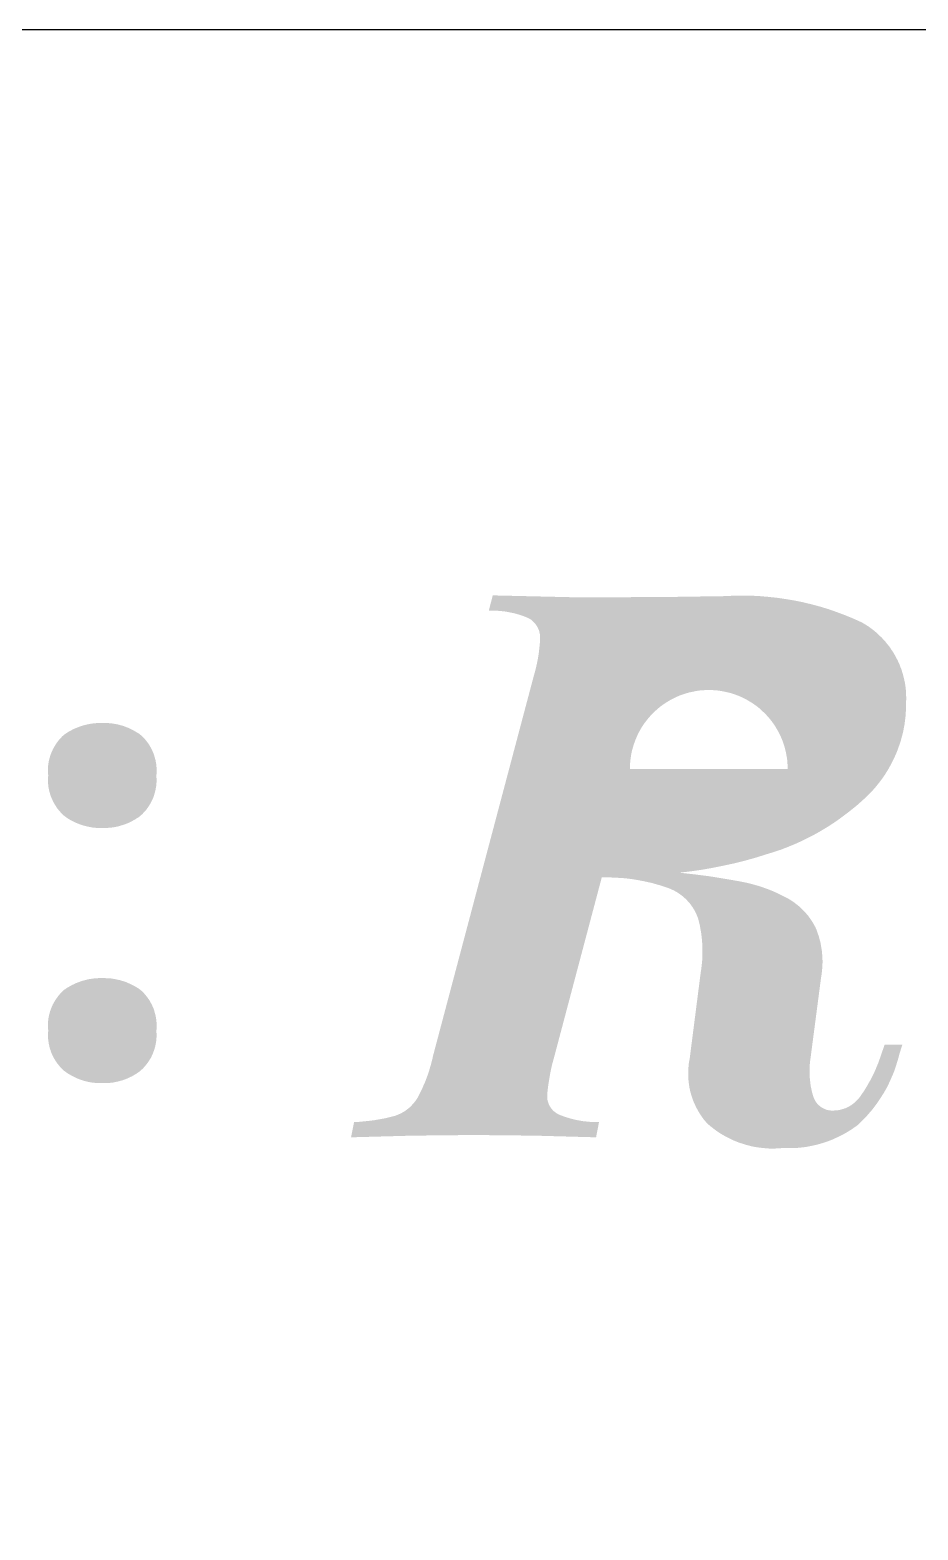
# Model space of a CAD drawing. Header units: millimetres. Extents: x 1235 to 1439, y 1033 to 1126.
# Drawn here: x 1246.47 to 1253.35, y 1114.39 to 1126.01 of the extents above; entities that cross this region are included whole.
import ezdxf

# ---------------------------------------------------------------- set-up
doc = ezdxf.new("R2010")
doc.units = ezdxf.units.MM
doc.layers.add('默认', color=18, linetype='Continuous', true_color=0x000000)

msp = doc.modelspace()

# ---------------------------------------------------------------- hatches: boundary and pattern name
at = {"layer": '默认'}
h = msp.add_hatch(color=256, dxfattribs=at)
h.paths.add_polyline_path([(1250.058, 1121.633), (1250.748, 1121.617), (1251.438, 1121.621), (1251.846, 1121.627), (1251.914, 1121.63), (1251.982, 1121.632), (1252.051, 1121.631), (1252.12, 1121.628), (1252.188, 1121.622), (1252.257, 1121.615), (1252.325, 1121.605), (1252.393, 1121.594), (1252.461, 1121.58), (1252.528, 1121.564), (1252.595, 1121.546), (1252.661, 1121.526), (1252.726, 1121.503), (1252.79, 1121.479), (1252.853, 1121.453), (1252.915, 1121.425), (1252.935, 1121.414), (1252.954, 1121.402), (1252.973, 1121.39), (1252.992, 1121.376), (1253.01, 1121.362), (1253.028, 1121.347), (1253.045, 1121.332), (1253.054, 1121.323), (1253.062, 1121.315), (1253.071, 1121.307), (1253.079, 1121.298), (1253.087, 1121.29), (1253.095, 1121.281), (1253.103, 1121.272), (1253.11, 1121.262), (1253.118, 1121.253), (1253.125, 1121.244), (1253.133, 1121.234), (1253.14, 1121.224), (1253.146, 1121.214), (1253.153, 1121.204), (1253.16, 1121.194), (1253.166, 1121.184), (1253.172, 1121.173), (1253.178, 1121.163), (1253.184, 1121.152), (1253.189, 1121.142), (1253.195, 1121.131), (1253.2, 1121.12), (1253.205, 1121.109), (1253.21, 1121.098), (1253.214, 1121.087), (1253.218, 1121.076), (1253.223, 1121.064), (1253.227, 1121.053), (1253.23, 1121.042), (1253.234, 1121.03), (1253.237, 1121.019), (1253.24, 1121.007), (1253.243, 1120.996), (1253.246, 1120.984), (1253.248, 1120.973), (1253.251, 1120.961), (1253.255, 1120.938), (1253.258, 1120.915), (1253.26, 1120.892), (1253.261, 1120.869), (1253.262, 1120.846), (1253.262, 1120.824), (1253.261, 1120.801), (1253.261, 1120.777), (1253.261, 1120.753), (1253.259, 1120.729), (1253.258, 1120.705), (1253.255, 1120.681), (1253.252, 1120.657), (1253.249, 1120.632), (1253.244, 1120.608), (1253.24, 1120.584), (1253.234, 1120.56), (1253.228, 1120.536), (1253.222, 1120.512), (1253.214, 1120.488), (1253.206, 1120.465), (1253.198, 1120.442), (1253.189, 1120.418), (1253.179, 1120.395), (1253.169, 1120.373), (1253.158, 1120.35), (1253.147, 1120.328), (1253.135, 1120.307), (1253.123, 1120.285), (1253.11, 1120.264), (1253.097, 1120.243), (1253.083, 1120.223), (1253.069, 1120.203), (1253.054, 1120.184), (1253.039, 1120.165), (1253.024, 1120.146), (1253.008, 1120.128), (1252.991, 1120.11), (1252.975, 1120.093), (1252.933, 1120.053), (1252.89, 1120.014), (1252.845, 1119.977), (1252.799, 1119.941), (1252.752, 1119.906), (1252.704, 1119.872), (1252.655, 1119.84), (1252.605, 1119.81), (1252.554, 1119.781), (1252.502, 1119.754), (1252.449, 1119.728), (1252.396, 1119.704), (1252.342, 1119.682), (1252.288, 1119.661), (1252.233, 1119.643), (1252.177, 1119.626), (1252.095, 1119.6), (1252.012, 1119.577), (1251.929, 1119.556), (1251.844, 1119.538), (1251.76, 1119.521), (1251.675, 1119.506), (1251.59, 1119.494), (1251.504, 1119.484), (1251.621, 1119.471), (1251.738, 1119.456), (1251.855, 1119.437), (1251.971, 1119.417), (1251.995, 1119.412), (1252.019, 1119.407), (1252.043, 1119.402), (1252.066, 1119.396), (1252.09, 1119.389), (1252.113, 1119.383), (1252.137, 1119.375), (1252.16, 1119.367), (1252.183, 1119.359), (1252.206, 1119.35), (1252.228, 1119.341), (1252.251, 1119.331), (1252.273, 1119.321), (1252.295, 1119.31), (1252.317, 1119.299), (1252.338, 1119.288), (1252.347, 1119.283), (1252.356, 1119.278), (1252.365, 1119.273), (1252.373, 1119.267), (1252.382, 1119.261), (1252.39, 1119.256), (1252.399, 1119.249), (1252.407, 1119.243), (1252.415, 1119.237), (1252.423, 1119.23), (1252.431, 1119.224), (1252.439, 1119.217), (1252.446, 1119.21), (1252.454, 1119.203), (1252.461, 1119.195), (1252.469, 1119.188), (1252.476, 1119.18), (1252.483, 1119.173), (1252.489, 1119.165), (1252.496, 1119.157), (1252.503, 1119.149), (1252.509, 1119.14), (1252.515, 1119.132), (1252.521, 1119.124), (1252.527, 1119.115), (1252.532, 1119.107), (1252.538, 1119.098), (1252.543, 1119.089), (1252.548, 1119.08), (1252.553, 1119.071), (1252.558, 1119.062), (1252.562, 1119.053), (1252.567, 1119.042), (1252.571, 1119.03), (1252.575, 1119.019), (1252.579, 1119.007), (1252.583, 1118.996), (1252.587, 1118.984), (1252.59, 1118.972), (1252.593, 1118.96), (1252.596, 1118.949), (1252.599, 1118.936), (1252.601, 1118.924), (1252.603, 1118.912), (1252.605, 1118.9), (1252.607, 1118.888), (1252.609, 1118.876), (1252.61, 1118.863), (1252.611, 1118.851), (1252.612, 1118.839), (1252.613, 1118.826), (1252.613, 1118.814), (1252.614, 1118.802), (1252.614, 1118.789), (1252.613, 1118.777), (1252.613, 1118.765), (1252.612, 1118.753), (1252.611, 1118.74), (1252.61, 1118.728), (1252.609, 1118.716), (1252.607, 1118.704), (1252.606, 1118.692), (1252.604, 1118.68), (1252.602, 1118.668), (1252.522, 1118.056), (1252.519, 1118.037), (1252.517, 1118.018), (1252.515, 1117.999), (1252.514, 1117.98), (1252.513, 1117.961), (1252.513, 1117.942), (1252.513, 1117.922), (1252.514, 1117.903), (1252.516, 1117.884), (1252.518, 1117.865), (1252.52, 1117.846), (1252.523, 1117.827), (1252.527, 1117.808), (1252.531, 1117.789), (1252.536, 1117.771), (1252.541, 1117.753), (1252.542, 1117.75), (1252.543, 1117.747), (1252.544, 1117.744), (1252.545, 1117.741), (1252.546, 1117.738), (1252.547, 1117.735), (1252.549, 1117.732), (1252.55, 1117.729), (1252.552, 1117.726), (1252.553, 1117.723), (1252.555, 1117.72), (1252.556, 1117.717), (1252.558, 1117.714), (1252.56, 1117.712), (1252.562, 1117.709), (1252.564, 1117.706), (1252.566, 1117.703), (1252.568, 1117.701), (1252.57, 1117.698), (1252.572, 1117.695), (1252.574, 1117.693), (1252.577, 1117.69), (1252.579, 1117.688), (1252.581, 1117.685), (1252.584, 1117.683), (1252.586, 1117.68), (1252.589, 1117.678), (1252.592, 1117.676), (1252.594, 1117.674), (1252.597, 1117.671), (1252.6, 1117.669), (1252.603, 1117.667), (1252.606, 1117.665), (1252.609, 1117.663), (1252.612, 1117.662), (1252.615, 1117.66), (1252.618, 1117.658), (1252.621, 1117.657), (1252.624, 1117.655), (1252.627, 1117.654), (1252.63, 1117.652), (1252.634, 1117.651), (1252.637, 1117.65), (1252.64, 1117.649), (1252.643, 1117.648), (1252.647, 1117.646), (1252.65, 1117.646), (1252.653, 1117.645), (1252.656, 1117.644), (1252.66, 1117.643), (1252.663, 1117.643), (1252.666, 1117.642), (1252.67, 1117.641), (1252.673, 1117.641), (1252.676, 1117.641), (1252.679, 1117.64), (1252.683, 1117.64), (1252.686, 1117.64), (1252.689, 1117.64), (1252.692, 1117.64), (1252.695, 1117.64), (1252.699, 1117.64), (1252.702, 1117.64), (1252.705, 1117.641), (1252.712, 1117.641), (1252.719, 1117.642), (1252.727, 1117.642), (1252.734, 1117.643), (1252.741, 1117.645), (1252.749, 1117.646), (1252.756, 1117.648), (1252.763, 1117.65), (1252.771, 1117.652), (1252.778, 1117.654), (1252.785, 1117.657), (1252.792, 1117.659), (1252.799, 1117.662), (1252.806, 1117.666), (1252.813, 1117.669), (1252.82, 1117.673), (1252.826, 1117.676), (1252.833, 1117.68), (1252.839, 1117.685), (1252.845, 1117.689), (1252.851, 1117.694), (1252.857, 1117.698), (1252.863, 1117.703), (1252.869, 1117.708), (1252.874, 1117.713), (1252.88, 1117.719), (1252.885, 1117.724), (1252.89, 1117.73), (1252.895, 1117.735), (1252.899, 1117.741), (1252.904, 1117.747), (1252.908, 1117.753), (1252.92, 1117.771), (1252.933, 1117.789), (1252.945, 1117.808), (1252.956, 1117.826), (1252.967, 1117.846), (1252.978, 1117.865), (1252.989, 1117.884), (1252.999, 1117.904), (1253.009, 1117.924), (1253.018, 1117.944), (1253.027, 1117.964), (1253.035, 1117.985), (1253.044, 1118.005), (1253.051, 1118.026), (1253.059, 1118.047), (1253.066, 1118.068), (1253.095, 1118.151), (1253.232, 1118.151), (1253.208, 1118.074), (1253.203, 1118.054), (1253.198, 1118.035), (1253.192, 1118.016), (1253.186, 1117.997), (1253.18, 1117.978), (1253.174, 1117.959), (1253.167, 1117.94), (1253.159, 1117.921), (1253.151, 1117.903), (1253.143, 1117.884), (1253.135, 1117.866), (1253.126, 1117.847), (1253.117, 1117.829), (1253.108, 1117.811), (1253.098, 1117.794), (1253.088, 1117.776), (1253.077, 1117.759), (1253.066, 1117.742), (1253.055, 1117.725), (1253.044, 1117.708), (1253.032, 1117.691), (1253.02, 1117.675), (1253.008, 1117.659), (1252.995, 1117.643), (1252.982, 1117.628), (1252.969, 1117.613), (1252.956, 1117.598), (1252.942, 1117.583), (1252.928, 1117.569), (1252.914, 1117.555), (1252.9, 1117.541), (1252.885, 1117.527), (1252.87, 1117.516), (1252.854, 1117.505), (1252.838, 1117.494), (1252.822, 1117.484), (1252.806, 1117.474), (1252.789, 1117.464), (1252.772, 1117.455), (1252.755, 1117.446), (1252.737, 1117.437), (1252.719, 1117.429), (1252.702, 1117.421), (1252.684, 1117.413), (1252.665, 1117.406), (1252.647, 1117.399), (1252.628, 1117.393), (1252.61, 1117.387), (1252.591, 1117.382), (1252.572, 1117.376), (1252.553, 1117.372), (1252.534, 1117.368), (1252.514, 1117.364), (1252.495, 1117.36), (1252.476, 1117.357), (1252.457, 1117.355), (1252.437, 1117.353), (1252.418, 1117.351), (1252.399, 1117.35), (1252.379, 1117.349), (1252.36, 1117.349), (1252.341, 1117.349), (1252.322, 1117.349), (1252.303, 1117.35), (1252.283, 1117.348), (1252.264, 1117.347), (1252.244, 1117.346), (1252.225, 1117.346), (1252.205, 1117.346), (1252.185, 1117.347), (1252.165, 1117.349), (1252.146, 1117.351), (1252.126, 1117.353), (1252.106, 1117.356), (1252.086, 1117.359), (1252.066, 1117.363), (1252.047, 1117.368), (1252.027, 1117.373), (1252.008, 1117.379), (1251.989, 1117.385), (1251.969, 1117.391), (1251.951, 1117.398), (1251.932, 1117.406), (1251.913, 1117.414), (1251.895, 1117.423), (1251.877, 1117.432), (1251.86, 1117.441), (1251.842, 1117.451), (1251.825, 1117.461), (1251.809, 1117.472), (1251.792, 1117.483), (1251.776, 1117.495), (1251.761, 1117.507), (1251.745, 1117.519), (1251.73, 1117.532), (1251.716, 1117.544), (1251.706, 1117.557), (1251.695, 1117.569), (1251.686, 1117.582), (1251.676, 1117.596), (1251.667, 1117.609), (1251.658, 1117.623), (1251.65, 1117.638), (1251.642, 1117.652), (1251.634, 1117.667), (1251.627, 1117.682), (1251.62, 1117.697), (1251.613, 1117.713), (1251.607, 1117.729), (1251.602, 1117.745), (1251.597, 1117.761), (1251.592, 1117.777), (1251.588, 1117.793), (1251.584, 1117.81), (1251.581, 1117.827), (1251.579, 1117.843), (1251.576, 1117.86), (1251.575, 1117.877), (1251.574, 1117.893), (1251.573, 1117.91), (1251.573, 1117.927), (1251.573, 1117.943), (1251.573, 1117.96), (1251.575, 1117.976), (1251.576, 1117.992), (1251.578, 1118.009), (1251.581, 1118.025), (1251.584, 1118.04), (1251.67, 1118.712), (1251.674, 1118.737), (1251.677, 1118.763), (1251.68, 1118.788), (1251.682, 1118.814), (1251.683, 1118.84), (1251.683, 1118.866), (1251.683, 1118.892), (1251.682, 1118.917), (1251.681, 1118.943), (1251.679, 1118.969), (1251.676, 1118.995), (1251.673, 1119.02), (1251.668, 1119.046), (1251.664, 1119.071), (1251.658, 1119.096), (1251.652, 1119.121), (1251.649, 1119.131), (1251.645, 1119.141), (1251.641, 1119.151), (1251.637, 1119.161), (1251.632, 1119.171), (1251.627, 1119.181), (1251.622, 1119.191), (1251.617, 1119.2), (1251.611, 1119.209), (1251.605, 1119.219), (1251.598, 1119.228), (1251.592, 1119.237), (1251.585, 1119.246), (1251.578, 1119.254), (1251.57, 1119.262), (1251.563, 1119.271), (1251.555, 1119.279), (1251.547, 1119.286), (1251.538, 1119.294), (1251.53, 1119.301), (1251.521, 1119.308), (1251.512, 1119.315), (1251.503, 1119.321), (1251.494, 1119.327), (1251.485, 1119.333), (1251.475, 1119.338), (1251.466, 1119.344), (1251.456, 1119.349), (1251.446, 1119.353), (1251.436, 1119.358), (1251.426, 1119.362), (1251.416, 1119.366), (1251.386, 1119.376), (1251.355, 1119.386), (1251.323, 1119.395), (1251.292, 1119.404), (1251.26, 1119.411), (1251.228, 1119.418), (1251.196, 1119.424), (1251.163, 1119.43), (1251.131, 1119.435), (1251.098, 1119.439), (1251.066, 1119.442), (1251.033, 1119.444), (1251.001, 1119.446), (1250.968, 1119.447), (1250.935, 1119.447), (1250.903, 1119.447), (1250.536, 1118.062), (1250.526, 1118.026), (1250.517, 1117.991), (1250.509, 1117.955), (1250.502, 1117.919), (1250.496, 1117.883), (1250.49, 1117.846), (1250.485, 1117.81), (1250.481, 1117.773), (1250.48, 1117.771), (1250.48, 1117.768), (1250.48, 1117.765), (1250.48, 1117.762), (1250.48, 1117.759), (1250.48, 1117.756), (1250.48, 1117.753), (1250.48, 1117.751), (1250.48, 1117.748), (1250.48, 1117.745), (1250.48, 1117.742), (1250.48, 1117.739), (1250.48, 1117.736), (1250.481, 1117.733), (1250.481, 1117.73), (1250.482, 1117.727), (1250.482, 1117.724), (1250.483, 1117.721), (1250.483, 1117.718), (1250.484, 1117.715), (1250.485, 1117.712), (1250.486, 1117.709), (1250.487, 1117.706), (1250.488, 1117.703), (1250.489, 1117.7), (1250.49, 1117.697), (1250.491, 1117.695), (1250.492, 1117.692), (1250.493, 1117.689), (1250.494, 1117.686), (1250.496, 1117.683), (1250.497, 1117.68), (1250.498, 1117.678), (1250.5, 1117.675), (1250.502, 1117.672), (1250.503, 1117.67), (1250.505, 1117.667), (1250.506, 1117.665), (1250.508, 1117.662), (1250.51, 1117.66), (1250.512, 1117.657), (1250.514, 1117.655), (1250.516, 1117.652), (1250.518, 1117.65), (1250.52, 1117.648), (1250.522, 1117.645), (1250.524, 1117.643), (1250.526, 1117.641), (1250.528, 1117.639), (1250.53, 1117.637), (1250.532, 1117.635), (1250.535, 1117.633), (1250.537, 1117.631), (1250.539, 1117.629), (1250.542, 1117.627), (1250.544, 1117.626), (1250.546, 1117.624), (1250.549, 1117.622), (1250.551, 1117.621), (1250.553, 1117.619), (1250.556, 1117.617), (1250.558, 1117.616), (1250.561, 1117.615), (1250.563, 1117.613), (1250.582, 1117.605), (1250.601, 1117.598), (1250.62, 1117.591), (1250.64, 1117.585), (1250.66, 1117.579), (1250.679, 1117.574), (1250.699, 1117.569), (1250.72, 1117.565), (1250.74, 1117.561), (1250.76, 1117.558), (1250.78, 1117.556), (1250.801, 1117.554), (1250.821, 1117.552), (1250.842, 1117.552), (1250.862, 1117.551), (1250.882, 1117.552), (1250.859, 1117.433), (1250.384, 1117.446), (1249.91, 1117.451), (1249.435, 1117.446), (1248.96, 1117.433), (1248.984, 1117.552), (1249.024, 1117.553), (1249.064, 1117.557), (1249.103, 1117.561), (1249.143, 1117.566), (1249.182, 1117.573), (1249.221, 1117.58), (1249.26, 1117.589), (1249.299, 1117.599), (1249.305, 1117.601), (1249.312, 1117.604), (1249.319, 1117.606), (1249.326, 1117.609), (1249.332, 1117.612), (1249.339, 1117.615), (1249.345, 1117.618), (1249.352, 1117.621), (1249.358, 1117.625), (1249.365, 1117.629), (1249.371, 1117.632), (1249.377, 1117.636), (1249.383, 1117.64), (1249.389, 1117.645), (1249.395, 1117.649), (1249.401, 1117.654), (1249.407, 1117.658), (1249.412, 1117.663), (1249.418, 1117.668), (1249.423, 1117.673), (1249.428, 1117.678), (1249.433, 1117.684), (1249.438, 1117.689), (1249.443, 1117.694), (1249.448, 1117.7), (1249.452, 1117.706), (1249.457, 1117.711), (1249.461, 1117.717), (1249.465, 1117.723), (1249.469, 1117.729), (1249.473, 1117.735), (1249.477, 1117.741), (1249.487, 1117.76), (1249.496, 1117.779), (1249.506, 1117.799), (1249.515, 1117.818), (1249.523, 1117.838), (1249.532, 1117.857), (1249.54, 1117.877), (1249.547, 1117.897), (1249.555, 1117.918), (1249.562, 1117.938), (1249.568, 1117.958), (1249.574, 1117.979), (1249.58, 1117.999), (1249.585, 1118.02), (1249.591, 1118.041), (1249.595, 1118.062), (1250.375, 1121.004), (1250.385, 1121.04), (1250.394, 1121.075), (1250.402, 1121.112), (1250.409, 1121.148), (1250.415, 1121.184), (1250.419, 1121.221), (1250.423, 1121.258), (1250.425, 1121.295), (1250.425, 1121.301), (1250.425, 1121.306), (1250.425, 1121.312), (1250.425, 1121.318), (1250.424, 1121.324), (1250.424, 1121.33), (1250.423, 1121.336), (1250.422, 1121.342), (1250.421, 1121.344), (1250.42, 1121.347), (1250.419, 1121.35), (1250.419, 1121.353), (1250.418, 1121.356), (1250.417, 1121.359), (1250.416, 1121.362), (1250.415, 1121.365), (1250.414, 1121.368), (1250.412, 1121.371), (1250.411, 1121.373), (1250.41, 1121.376), (1250.409, 1121.379), (1250.407, 1121.382), (1250.406, 1121.385), (1250.405, 1121.387), (1250.403, 1121.39), (1250.402, 1121.393), (1250.4, 1121.395), (1250.398, 1121.398), (1250.397, 1121.4), (1250.395, 1121.403), (1250.393, 1121.405), (1250.391, 1121.408), (1250.39, 1121.41), (1250.388, 1121.413), (1250.386, 1121.415), (1250.384, 1121.417), (1250.382, 1121.42), (1250.38, 1121.422), (1250.378, 1121.424), (1250.376, 1121.426), (1250.371, 1121.431), (1250.367, 1121.435), (1250.362, 1121.439), (1250.358, 1121.442), (1250.353, 1121.446), (1250.348, 1121.449), (1250.343, 1121.452), (1250.338, 1121.455), (1250.32, 1121.463), (1250.302, 1121.47), (1250.283, 1121.477), (1250.264, 1121.483), (1250.245, 1121.489), (1250.226, 1121.494), (1250.206, 1121.498), (1250.187, 1121.502), (1250.167, 1121.506), (1250.147, 1121.509), (1250.127, 1121.511), (1250.108, 1121.513), (1250.088, 1121.514), (1250.068, 1121.515), (1250.048, 1121.515), (1250.028, 1121.514)], flags=0)
h.paths.add_polyline_path([(1252.344, 1120.288), (1252.343, 1120.302), (1252.343, 1120.315), (1252.342, 1120.329), (1252.341, 1120.343), (1252.34, 1120.357), (1252.338, 1120.371), (1252.336, 1120.385), (1252.333, 1120.399), (1252.331, 1120.414), (1252.327, 1120.428), (1252.324, 1120.442), (1252.32, 1120.456), (1252.316, 1120.471), (1252.311, 1120.485), (1252.306, 1120.499), (1252.301, 1120.513), (1252.295, 1120.527), (1252.289, 1120.541), (1252.282, 1120.555), (1252.275, 1120.569), (1252.268, 1120.583), (1252.26, 1120.596), (1252.252, 1120.61), (1252.244, 1120.623), (1252.235, 1120.636), (1252.226, 1120.649), (1252.217, 1120.661), (1252.207, 1120.673), (1252.197, 1120.686), (1252.186, 1120.697), (1252.176, 1120.709), (1252.165, 1120.72), (1252.153, 1120.731), (1252.142, 1120.742), (1252.13, 1120.753), (1252.118, 1120.763), (1252.105, 1120.773), (1252.093, 1120.782), (1252.08, 1120.791), (1252.067, 1120.8), (1252.054, 1120.808), (1252.04, 1120.816), (1252.027, 1120.824), (1252.013, 1120.831), (1251.999, 1120.838), (1251.985, 1120.845), (1251.971, 1120.851), (1251.957, 1120.857), (1251.943, 1120.862), (1251.929, 1120.867), (1251.915, 1120.872), (1251.901, 1120.876), (1251.886, 1120.88), (1251.872, 1120.883), (1251.858, 1120.886), (1251.844, 1120.889), (1251.829, 1120.892), (1251.815, 1120.894), (1251.801, 1120.896), (1251.787, 1120.897), (1251.773, 1120.898), (1251.76, 1120.899), (1251.746, 1120.899), (1251.732, 1120.899), (1251.719, 1120.899), (1251.705, 1120.899), (1251.691, 1120.898), (1251.677, 1120.897), (1251.663, 1120.896), (1251.649, 1120.894), (1251.635, 1120.892), (1251.621, 1120.889), (1251.607, 1120.886), (1251.593, 1120.883), (1251.578, 1120.88), (1251.564, 1120.876), (1251.55, 1120.872), (1251.536, 1120.867), (1251.521, 1120.862), (1251.507, 1120.857), (1251.493, 1120.851), (1251.479, 1120.845), (1251.465, 1120.838), (1251.452, 1120.831), (1251.438, 1120.824), (1251.424, 1120.816), (1251.411, 1120.808), (1251.398, 1120.8), (1251.385, 1120.791), (1251.372, 1120.782), (1251.359, 1120.773), (1251.347, 1120.763), (1251.335, 1120.753), (1251.323, 1120.742), (1251.311, 1120.731), (1251.3, 1120.72), (1251.289, 1120.709), (1251.278, 1120.697), (1251.268, 1120.686), (1251.258, 1120.673), (1251.248, 1120.661), (1251.239, 1120.649), (1251.229, 1120.636), (1251.221, 1120.623), (1251.212, 1120.61), (1251.204, 1120.596), (1251.197, 1120.583), (1251.189, 1120.569), (1251.182, 1120.555), (1251.176, 1120.541), (1251.17, 1120.527), (1251.164, 1120.513), (1251.159, 1120.499), (1251.154, 1120.485), (1251.149, 1120.471), (1251.145, 1120.456), (1251.141, 1120.442), (1251.137, 1120.428), (1251.134, 1120.414), (1251.131, 1120.399), (1251.129, 1120.385), (1251.127, 1120.371), (1251.125, 1120.357), (1251.124, 1120.343), (1251.122, 1120.329), (1251.122, 1120.315), (1251.121, 1120.302), (1251.121, 1120.288)], flags=0)
for points in [[(1247.035, 1120.644), (1247.045, 1120.644), (1247.054, 1120.644), (1247.064, 1120.644), (1247.074, 1120.643), (1247.083, 1120.643), (1247.093, 1120.642), (1247.103, 1120.641), (1247.112, 1120.64), (1247.122, 1120.638), (1247.132, 1120.637), (1247.141, 1120.635), (1247.151, 1120.633), (1247.161, 1120.631), (1247.17, 1120.628), (1247.18, 1120.625), (1247.189, 1120.623), (1247.199, 1120.62), (1247.208, 1120.616), (1247.217, 1120.613), (1247.226, 1120.609), (1247.235, 1120.606), (1247.244, 1120.602), (1247.253, 1120.598), (1247.262, 1120.593), (1247.271, 1120.589), (1247.279, 1120.584), (1247.288, 1120.579), (1247.296, 1120.574), (1247.304, 1120.569), (1247.313, 1120.564), (1247.32, 1120.559), (1247.328, 1120.553), (1247.336, 1120.546), (1247.344, 1120.539), (1247.352, 1120.531), (1247.359, 1120.523), (1247.366, 1120.515), (1247.373, 1120.506), (1247.38, 1120.498), (1247.386, 1120.489), (1247.393, 1120.48), (1247.399, 1120.47), (1247.404, 1120.461), (1247.41, 1120.451), (1247.415, 1120.441), (1247.42, 1120.431), (1247.424, 1120.421), (1247.429, 1120.41), (1247.433, 1120.4), (1247.436, 1120.389), (1247.439, 1120.378), (1247.442, 1120.367), (1247.445, 1120.357), (1247.447, 1120.346), (1247.449, 1120.335), (1247.451, 1120.324), (1247.452, 1120.313), (1247.453, 1120.302), (1247.453, 1120.291), (1247.454, 1120.28), (1247.454, 1120.269), (1247.453, 1120.258), (1247.453, 1120.248), (1247.452, 1120.237), (1247.452, 1120.227), (1247.453, 1120.216), (1247.453, 1120.205), (1247.453, 1120.195), (1247.453, 1120.184), (1247.452, 1120.173), (1247.451, 1120.162), (1247.45, 1120.151), (1247.448, 1120.141), (1247.446, 1120.13), (1247.444, 1120.119), (1247.441, 1120.108), (1247.438, 1120.098), (1247.435, 1120.087), (1247.431, 1120.076), (1247.428, 1120.066), (1247.423, 1120.056), (1247.419, 1120.046), (1247.414, 1120.036), (1247.409, 1120.026), (1247.403, 1120.016), (1247.398, 1120.007), (1247.392, 1119.998), (1247.386, 1119.988), (1247.379, 1119.98), (1247.373, 1119.971), (1247.366, 1119.963), (1247.359, 1119.955), (1247.351, 1119.947), (1247.344, 1119.939), (1247.336, 1119.932), (1247.328, 1119.925), (1247.321, 1119.919), (1247.313, 1119.913), (1247.305, 1119.908), (1247.296, 1119.903), (1247.288, 1119.897), (1247.28, 1119.893), (1247.271, 1119.888), (1247.263, 1119.883), (1247.254, 1119.879), (1247.245, 1119.874), (1247.236, 1119.87), (1247.227, 1119.866), (1247.218, 1119.863), (1247.208, 1119.859), (1247.199, 1119.856), (1247.19, 1119.853), (1247.18, 1119.85), (1247.171, 1119.847), (1247.161, 1119.844), (1247.152, 1119.842), (1247.142, 1119.84), (1247.132, 1119.838), (1247.123, 1119.836), (1247.113, 1119.835), (1247.103, 1119.833), (1247.093, 1119.832), (1247.084, 1119.832), (1247.074, 1119.831), (1247.064, 1119.83), (1247.054, 1119.83), (1247.045, 1119.83), (1247.015, 1119.83), (1247.006, 1119.83), (1246.996, 1119.831), (1246.986, 1119.831), (1246.976, 1119.832), (1246.966, 1119.833), (1246.956, 1119.834), (1246.946, 1119.836), (1246.936, 1119.838), (1246.927, 1119.84), (1246.917, 1119.842), (1246.907, 1119.844), (1246.897, 1119.847), (1246.888, 1119.849), (1246.878, 1119.852), (1246.869, 1119.855), (1246.859, 1119.859), (1246.85, 1119.862), (1246.84, 1119.866), (1246.831, 1119.87), (1246.822, 1119.874), (1246.813, 1119.878), (1246.804, 1119.883), (1246.795, 1119.887), (1246.786, 1119.892), (1246.778, 1119.897), (1246.769, 1119.902), (1246.761, 1119.908), (1246.753, 1119.913), (1246.745, 1119.919), (1246.737, 1119.925), (1246.729, 1119.932), (1246.722, 1119.939), (1246.714, 1119.947), (1246.707, 1119.955), (1246.7, 1119.963), (1246.693, 1119.971), (1246.686, 1119.98), (1246.68, 1119.988), (1246.674, 1119.998), (1246.668, 1120.007), (1246.662, 1120.016), (1246.657, 1120.026), (1246.651, 1120.036), (1246.647, 1120.046), (1246.642, 1120.056), (1246.638, 1120.066), (1246.634, 1120.076), (1246.63, 1120.087), (1246.627, 1120.098), (1246.624, 1120.108), (1246.621, 1120.119), (1246.619, 1120.13), (1246.617, 1120.141), (1246.615, 1120.151), (1246.614, 1120.162), (1246.613, 1120.173), (1246.612, 1120.184), (1246.612, 1120.195), (1246.612, 1120.205), (1246.612, 1120.216), (1246.613, 1120.227), (1246.614, 1120.237), (1246.613, 1120.248), (1246.612, 1120.258), (1246.612, 1120.269), (1246.612, 1120.28), (1246.612, 1120.291), (1246.612, 1120.302), (1246.613, 1120.313), (1246.615, 1120.324), (1246.616, 1120.335), (1246.618, 1120.346), (1246.62, 1120.357), (1246.623, 1120.367), (1246.626, 1120.378), (1246.629, 1120.389), (1246.633, 1120.4), (1246.637, 1120.41), (1246.641, 1120.421), (1246.646, 1120.431), (1246.65, 1120.441), (1246.656, 1120.451), (1246.661, 1120.461), (1246.667, 1120.47), (1246.673, 1120.48), (1246.679, 1120.489), (1246.686, 1120.498), (1246.692, 1120.506), (1246.699, 1120.515), (1246.706, 1120.523), (1246.714, 1120.531), (1246.721, 1120.539), (1246.729, 1120.546), (1246.737, 1120.553), (1246.745, 1120.559), (1246.753, 1120.564), (1246.761, 1120.569), (1246.77, 1120.575), (1246.778, 1120.58), (1246.787, 1120.584), (1246.796, 1120.589), (1246.804, 1120.594), (1246.813, 1120.598), (1246.822, 1120.602), (1246.832, 1120.606), (1246.841, 1120.61), (1246.85, 1120.613), (1246.86, 1120.617), (1246.869, 1120.62), (1246.879, 1120.623), (1246.888, 1120.626), (1246.898, 1120.628), (1246.908, 1120.631), (1246.917, 1120.633), (1246.927, 1120.635), (1246.937, 1120.637), (1246.947, 1120.639), (1246.957, 1120.64), (1246.966, 1120.641), (1246.976, 1120.642), (1246.986, 1120.643), (1246.996, 1120.644), (1247.006, 1120.644), (1247.016, 1120.644), (1247.025, 1120.644)], [(1247.035, 1118.667), (1247.045, 1118.667), (1247.054, 1118.667), (1247.064, 1118.666), (1247.074, 1118.666), (1247.083, 1118.665), (1247.093, 1118.665), (1247.103, 1118.664), (1247.112, 1118.662), (1247.122, 1118.661), (1247.132, 1118.659), (1247.141, 1118.657), (1247.151, 1118.655), (1247.161, 1118.653), (1247.17, 1118.651), (1247.18, 1118.648), (1247.189, 1118.645), (1247.199, 1118.642), (1247.208, 1118.639), (1247.217, 1118.636), (1247.226, 1118.632), (1247.235, 1118.628), (1247.244, 1118.624), (1247.253, 1118.62), (1247.262, 1118.616), (1247.271, 1118.611), (1247.279, 1118.607), (1247.288, 1118.602), (1247.296, 1118.597), (1247.304, 1118.592), (1247.313, 1118.587), (1247.32, 1118.581), (1247.328, 1118.576), (1247.336, 1118.569), (1247.344, 1118.561), (1247.352, 1118.553), (1247.359, 1118.546), (1247.366, 1118.537), (1247.373, 1118.529), (1247.38, 1118.52), (1247.386, 1118.511), (1247.393, 1118.502), (1247.399, 1118.493), (1247.404, 1118.483), (1247.41, 1118.473), (1247.415, 1118.464), (1247.42, 1118.453), (1247.424, 1118.443), (1247.429, 1118.433), (1247.433, 1118.422), (1247.436, 1118.412), (1247.439, 1118.401), (1247.442, 1118.39), (1247.445, 1118.379), (1247.447, 1118.368), (1247.449, 1118.357), (1247.451, 1118.346), (1247.452, 1118.335), (1247.453, 1118.324), (1247.453, 1118.313), (1247.454, 1118.303), (1247.454, 1118.292), (1247.453, 1118.281), (1247.453, 1118.27), (1247.452, 1118.26), (1247.452, 1118.249), (1247.453, 1118.239), (1247.453, 1118.228), (1247.453, 1118.217), (1247.453, 1118.207), (1247.452, 1118.196), (1247.451, 1118.185), (1247.45, 1118.174), (1247.448, 1118.163), (1247.446, 1118.153), (1247.444, 1118.142), (1247.441, 1118.131), (1247.438, 1118.121), (1247.435, 1118.11), (1247.431, 1118.1), (1247.427, 1118.089), (1247.423, 1118.079), (1247.418, 1118.069), (1247.414, 1118.059), (1247.409, 1118.049), (1247.403, 1118.04), (1247.397, 1118.03), (1247.392, 1118.021), (1247.385, 1118.012), (1247.379, 1118.003), (1247.372, 1117.995), (1247.365, 1117.986), (1247.358, 1117.978), (1247.351, 1117.97), (1247.344, 1117.963), (1247.336, 1117.956), (1247.328, 1117.948), (1247.321, 1117.943), (1247.313, 1117.937), (1247.305, 1117.932), (1247.297, 1117.926), (1247.288, 1117.921), (1247.28, 1117.916), (1247.271, 1117.911), (1247.263, 1117.906), (1247.254, 1117.902), (1247.245, 1117.898), (1247.236, 1117.893), (1247.227, 1117.889), (1247.218, 1117.886), (1247.209, 1117.882), (1247.199, 1117.879), (1247.19, 1117.875), (1247.18, 1117.873), (1247.171, 1117.87), (1247.161, 1117.867), (1247.152, 1117.865), (1247.142, 1117.863), (1247.132, 1117.861), (1247.123, 1117.859), (1247.113, 1117.857), (1247.103, 1117.856), (1247.093, 1117.855), (1247.084, 1117.854), (1247.074, 1117.853), (1247.064, 1117.853), (1247.054, 1117.853), (1247.045, 1117.853), (1247.015, 1117.853), (1247.006, 1117.853), (1246.996, 1117.853), (1246.986, 1117.854), (1246.976, 1117.855), (1246.966, 1117.856), (1246.956, 1117.857), (1246.946, 1117.859), (1246.936, 1117.86), (1246.926, 1117.862), (1246.917, 1117.864), (1246.907, 1117.867), (1246.897, 1117.869), (1246.887, 1117.872), (1246.878, 1117.875), (1246.868, 1117.878), (1246.859, 1117.882), (1246.849, 1117.885), (1246.84, 1117.889), (1246.831, 1117.893), (1246.822, 1117.897), (1246.813, 1117.902), (1246.804, 1117.906), (1246.795, 1117.911), (1246.786, 1117.916), (1246.778, 1117.921), (1246.769, 1117.926), (1246.761, 1117.931), (1246.753, 1117.937), (1246.745, 1117.943), (1246.737, 1117.948), (1246.729, 1117.956), (1246.722, 1117.963), (1246.714, 1117.97), (1246.707, 1117.978), (1246.7, 1117.986), (1246.693, 1117.995), (1246.686, 1118.003), (1246.68, 1118.012), (1246.674, 1118.021), (1246.668, 1118.03), (1246.662, 1118.04), (1246.657, 1118.049), (1246.652, 1118.059), (1246.647, 1118.069), (1246.642, 1118.079), (1246.638, 1118.089), (1246.634, 1118.1), (1246.631, 1118.11), (1246.627, 1118.121), (1246.624, 1118.131), (1246.622, 1118.142), (1246.619, 1118.153), (1246.617, 1118.163), (1246.616, 1118.174), (1246.614, 1118.185), (1246.613, 1118.196), (1246.613, 1118.207), (1246.612, 1118.217), (1246.612, 1118.228), (1246.612, 1118.239), (1246.613, 1118.249), (1246.614, 1118.26), (1246.613, 1118.27), (1246.612, 1118.281), (1246.612, 1118.292), (1246.612, 1118.303), (1246.612, 1118.313), (1246.612, 1118.324), (1246.613, 1118.335), (1246.615, 1118.346), (1246.616, 1118.357), (1246.618, 1118.368), (1246.62, 1118.379), (1246.623, 1118.39), (1246.626, 1118.401), (1246.629, 1118.412), (1246.633, 1118.422), (1246.637, 1118.433), (1246.641, 1118.443), (1246.646, 1118.453), (1246.65, 1118.464), (1246.656, 1118.473), (1246.661, 1118.483), (1246.667, 1118.493), (1246.673, 1118.502), (1246.679, 1118.511), (1246.686, 1118.52), (1246.692, 1118.529), (1246.699, 1118.537), (1246.706, 1118.546), (1246.714, 1118.553), (1246.721, 1118.561), (1246.729, 1118.569), (1246.737, 1118.576), (1246.745, 1118.581), (1246.753, 1118.587), (1246.761, 1118.592), (1246.77, 1118.597), (1246.778, 1118.602), (1246.787, 1118.607), (1246.796, 1118.612), (1246.804, 1118.616), (1246.813, 1118.62), (1246.822, 1118.625), (1246.832, 1118.629), (1246.841, 1118.632), (1246.85, 1118.636), (1246.86, 1118.639), (1246.869, 1118.643), (1246.879, 1118.646), (1246.888, 1118.648), (1246.898, 1118.651), (1246.908, 1118.653), (1246.917, 1118.656), (1246.927, 1118.658), (1246.937, 1118.66), (1246.947, 1118.661), (1246.957, 1118.663), (1246.966, 1118.664), (1246.976, 1118.665), (1246.986, 1118.666), (1246.996, 1118.666), (1247.006, 1118.667), (1247.016, 1118.667), (1247.025, 1118.667)]]:
    msp.add_hatch(color=256, dxfattribs=at).paths.add_polyline_path(points, flags=0)

# ---------------------------------------------------------------- linework, layer by layer
msp.add_lwpolyline([(1234.52, 1033.015), (1438.52, 1033.015), (1438.52, 1126.015), (1344.02, 1126.015), (1343.918, 1124.78), (1343.613, 1123.58), (1343.116, 1122.445), (1342.438, 1121.408), (1341.599, 1120.497), (1340.622, 1119.736), (1339.533, 1119.146), (1338.361, 1118.744), (1337.139, 1118.54), (1335.901, 1118.54), (1334.679, 1118.744), (1333.507, 1119.146), (1332.418, 1119.736), (1331.44, 1120.497), (1330.601, 1121.408), (1329.924, 1122.445), (1329.426, 1123.58), (1329.122, 1124.78), (1329.02, 1126.015), (1234.52, 1126.015)], close=True, dxfattribs=at)

doc.saveas('drawing.dxf')
